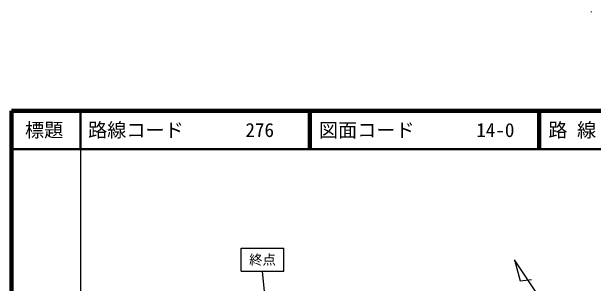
# Model space of a CAD drawing. Units: millimetres, scale not verified. Extents: x 40000 to 680000, y 20000 to 406021.
# Drawn here: x 40000 to 192143, y 334842 to 406021 of the extents above; entities that cross this region are included whole.
import ezdxf
from ezdxf.enums import TextEntityAlignment as Align

# ---------------------------------------------------------------- set-up
doc = ezdxf.new("R2010")
doc.units = ezdxf.units.MM
doc.header["$LTSCALE"] = 1000
for name, color, linetype, lineweight in [('M-BGD', 7, 'Continuous', 25), ('M-BMK-ROW', 30, 'Continuous', 25), ('M-STR-STRC', 7, 'Continuous', 25), ('M-TTL', 2, 'Continuous', 140), ('M-TTL-BAND', 7, 'Continuous', 25), ('M-TTL-LINE', 7, 'Continuous', 50), ('M-TTL-TXT', 7, 'Continuous', 50)]:
    doc.layers.add(name, color=color, linetype=linetype, lineweight=lineweight)
doc.styles.add('ＭＳ ゴシック', font='')
doc.styles.get('ＭＳ ゴシック').set_extended_font_data('MS Gothic')

msp = doc.modelspace()

# ---------------------------------------------------------------- linework, layer by layer
at = {"layer": 'M-BGD'}
for p, q in [((189796, 313484), (171542, 341011)), ((171542, 341011), (173006, 335536)), ((173006, 335536), (175985, 335896))]:
    msp.add_line(p, q, dxfattribs=at)
at = {"layer": 'M-BMK-ROW'}
msp.add_line((191653, 405857), (191695, 406021), dxfattribs=at)
at = {"layer": 'M-STR-STRC'}
for p, q in [((100004, 344056), (111227, 344056)), ((100004, 338016), (100004, 344056)), ((111227, 338016), (111227, 344056)), ((100004, 338016), (111227, 338016)), ((109669, 298512), (105633, 337975))]:
    msp.add_line(p, q, dxfattribs=at)
at = {"layer": 'M-TTL'}
for p, q in [((40000, 380000), (40000, 20000)), ((680000, 380000), (40000, 380000))]:
    msp.add_line(p, q, dxfattribs=at)
at = {"layer": 'M-TTL-BAND'}
msp.add_line((58000, 370000), (58000, 20000), dxfattribs=at)
at = {"layer": 'M-TTL-LINE'}
for p, q in [((58000, 380000), (58000, 370000)), ((117750, 380000), (117750, 370000)), ((118250, 380000), (118250, 370000)), ((177750, 380000), (177750, 370000)), ((178250, 380000), (178250, 370000)), ((40000, 370000), (680000, 370000))]:
    msp.add_line(p, q, dxfattribs=at)

# ---------------------------------------------------------------- texts
at = {"layer": 'M-STR-STRC', "style": 'ＭＳ ゴシック'}
msp.add_text('終点', height=2566, dxfattribs=at).set_placement((105615, 341036), align=Align.MIDDLE_CENTER)
at = {"layer": 'M-TTL-TXT', "style": 'ＭＳ ゴシック'}
msp.add_text('標題', height=3666, dxfattribs=at).set_placement((48500, 375000), align=Align.MIDDLE_CENTER)
for s, p in [('路線コード', (60000, 375000)), ('路 線 名', (180380, 375000)), ('276', (101142, 375000)), ('276', (101142, 375000)), ('図面コード', (120380, 375000)), ('14-0', (161521, 375000)), ('14-0', (161521, 375000))]:
    msp.add_text(s, height=3666, dxfattribs=at).set_placement(p, align=Align.MIDDLE_LEFT)

doc.saveas('drawing.dxf')
